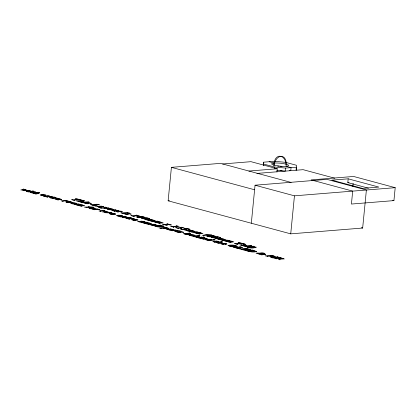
<?xml version="1.0" encoding="UTF-8"?>
<svg xmlns="http://www.w3.org/2000/svg" width="416" height="416" viewBox="0 0 416 416"><rect width="100%" height="100%" fill="white"/><g stroke="black" fill="none" stroke-linecap="round" stroke-linejoin="round"><path stroke-width="0.62" d="M251.321 223.236L255.05 185.208L326.981 179.384L366.387 190.008L362.658 228.036L290.727 233.854L168.132 200.808L171.413 167.346L220.454 163.374L291.138 182.432M263.416 165.22L263.718 162.178L274.617 161.294L285.537 162.328L296.483 165.277L296.208 170.238L296.187 168.319M263.619 165.308L263.718 162.178M273.853 165.495L274.092 163.062A8.533 6.058 85.4 0 1 280.93 156.322A8.533 5.829 -74.9 0 1 286.109 164.2M274.565 168.262L274.685 167.045L263.739 164.091M276.936 171.969L277.254 168.756L250.983 161.673L222.643 163.966M296.509 167.196L285.61 168.08L285.308 171.122L276.957 170.326M290.727 233.854L294.455 195.832L395.2 187.678L393.931 200.606L351.426 204.048L352.695 191.116L311.1 179.904L353.605 176.462L395.2 187.678M368.446 188.188L347.807 182.624L348.182 178.823L378.83 187.086L362.482 188.406L331.833 180.144L348.182 178.823M352.836 186.441L353.137 183.399M42.125 194.922L41.111 195.12L43.087 195.754C35.906 194.662 44.273 194.132 46.238 195.218A1.898 0.328 5.6 0 1 46.327 195.468L44.985 195.66L42.214 194.912M118.477 215.504L117.463 215.701L119.439 216.336C112.258 215.244 120.624 214.718 122.585 215.8A1.898 0.328 5.6 0 1 122.673 216.05L121.337 216.242L118.565 215.493M190.736 234.983L189.722 235.18L191.698 235.815C184.522 234.723 192.884 234.198 194.849 235.279A1.898 0.328 5.6 0 1 194.938 235.529L193.596 235.721L190.824 234.972M222.648 243.584L221.634 243.781L223.61 244.416C216.429 243.324 224.796 242.798 226.756 243.88A1.898 0.328 5.6 0 1 226.845 244.13L225.503 244.322L222.732 243.578M248.914 171.049L277.254 168.756M256.953 173.415L303.113 169.676L334.828 178.23M347.807 182.624L349.019 182.525M168.132 200.808L169.421 200.704M102.788 208.135L109.788 208.348L108.113 207.896L108.482 208.114L104.156 208.052L106.075 207.47L107.13 207.636L104.822 207.085L105.165 207.22C104.229 208.073 99.934 208.296 99.819 207.605L98.623 207.62L101.821 208.114M274.685 167.045L285.61 168.08M280.166 170.362L282.095 170.544M269.168 161.736L274.092 163.062M289.531 170.347L290.758 170.68L291.06 167.638L286.135 166.306A8.533 6.058 85.4 0 0 280.93 156.322A8.533 5.829 -74.9 0 0 274.118 165.173A8.533 1.482 5.6 0 0 288.324 165.849A8.533 1.482 5.6 0 0 277.893 163.036A8.533 1.482 5.6 0 0 274.118 165.173M392.688 200.268L393.931 200.606M255.05 185.208L294.455 195.832M171.413 167.346L254.602 189.774M361.405 227.698L362.658 228.036M277.597 166.078A8.533 1.482 5.6 0 1 279.24 166.187M280.348 166.291A8.533 1.482 5.6 0 1 281.996 166.494M168.932 228.368C166.4 229.632 163.332 227.822 160.644 228.244L161.314 228.462L158.943 227.9L165.568 227.386L168.932 228.368M137.145 217.069C143.842 218.686 147.233 215.493 137.145 217.069M142.059 218.395C148.751 220.007 152.142 216.814 142.059 218.395M228.94 245.7C237.988 248.659 239.538 244.062 228.94 245.7M275.179 256.428C272.719 257.52 269.776 255.538 267.181 256.214L268.076 256.5L265.112 255.793L271.903 255.512L271.45 255.258L275.179 256.428M215.192 236.22L213.273 236.491L207.241 235.934L210.548 236.829L209.81 236.886L205.873 235.825L214.245 236.07L211.125 235.477L212.358 235.378L215.192 236.22M186.805 229.533L183.893 229.752L180.268 228.883L181.875 228.847L181.194 228.977C182.541 229.892 188.952 229.819 183.544 228.675L186.722 228.42L189.982 229.299L186.425 228.592L184.382 228.758L186.805 229.533M189.467 234.047L186.618 234.343L184.252 233.86L187.808 233.568L189.467 234.047M217.625 237.843L214.713 238.061L211.089 237.193L212.696 237.156L212.014 237.286C213.361 238.202 219.773 238.129 214.365 236.985L217.542 236.725L220.802 237.604L217.246 236.902L215.202 237.068L217.625 237.843M61.578 199.42L57.97 199.836L58.198 200.013L54.844 199.025L60.679 199.28L58.282 198.827L59.259 198.749L61.578 199.42M103.672 206.773L100.069 207.189L100.298 207.366L96.944 206.378L102.773 206.627L100.376 206.18L101.358 206.102L103.672 206.773M137.925 220.002L134.321 220.418L134.55 220.594L131.196 219.606L137.025 219.861L134.628 219.409L135.611 219.331L137.925 220.002M156.198 224.931L152.594 225.342L152.823 225.524L149.469 224.536L155.298 224.786L152.901 224.338L153.884 224.26L156.198 224.931M173.378 229.559L169.775 229.975L169.998 230.152L168.766 229.819L169.12 229.757C159.323 227.672 179.993 230.667 170.082 228.966L173.378 229.559M246.594 245.3L242.991 245.716L243.214 245.892L239.866 244.904L245.695 245.154L243.298 244.707L244.275 244.629L246.594 245.3M206.596 239.72L208.25 240.261L211.796 239.97L209.466 239.491L206.596 239.72M203.362 235.451L203.445 235.763L203.044 235.794L202.66 235.305L206.076 234.686L211.91 235.076L207.043 234.926L203.362 235.451M260.218 253.105L256.006 253.12L262.137 254.992L261.617 254.374L265.704 254.602L263.515 254.01L263.812 254.228L261.586 254.233L261.399 253.542C268.845 254.722 263.167 252.158 260.218 253.105M167.918 228.238L165.012 228.535L162.75 228.072L166.338 227.781L167.918 228.238M283.27 258.7L281.154 258.872L278.767 258.341L281.502 258.118L283.27 258.7M255.648 247.14L251.924 247.801L247.042 247.655L252.886 248.04L256.298 247.426L255.908 246.938L255.648 247.14M71.219 202.134C64.376 203.346 65.463 200.611 71.219 202.134M76.128 203.46C69.285 204.667 70.372 201.937 76.128 203.46M94.401 208.385C87.558 209.596 88.644 206.861 94.401 208.385M112.502 209.264C105.659 210.475 106.746 207.74 112.502 209.264M114.858 213.897C108.009 215.108 109.096 212.373 114.858 213.897M256.578 251.524C253.068 252.808 248.929 251.41 245.414 250.484L252.262 250.219L251.815 249.964L256.578 251.524M255.377 251.316L252.008 251.737L247.608 250.916L253.136 250.468L255.377 251.316M274.144 256.251L272.184 256.464L269.74 256.012L272.771 255.762L274.144 256.251M144.544 217.178L140.239 217.714L136.365 216.954L140.655 216.424L144.544 217.178M149.458 218.504L145.153 219.034L141.274 218.275L145.564 217.75L149.458 218.504M45.568 195.198L44.533 195.406L42.604 194.886L45.568 195.198M121.914 215.779L120.884 215.987L118.955 215.467L121.914 215.779M194.178 235.264L193.144 235.466L191.214 234.946L194.178 235.264M226.086 243.864L225.051 244.067L223.127 243.547L226.086 243.864M228.103 245.393C230.173 247.13 234.567 247.083 237.463 246.522C235.388 244.795 231 244.816 228.103 245.393M82.092 204.937L84.77 205.676L81.115 206.076L81.359 206.258L79.316 205.707C87.448 206.019 81.718 204.443 78.447 205.353L79.004 205.546L76.648 204.989C84.011 205.364 80.106 203.757 75.785 204.636L76.341 204.828L74.084 204.298L78.806 204.116L78.572 203.934L82.092 204.937M149.172 223.023L151.85 223.761L148.2 224.156L148.444 224.344L146.396 223.792C154.534 224.104 148.798 222.529 145.527 223.439L146.084 223.631L143.733 223.07C151.091 223.444 147.186 221.842 142.865 222.721L143.421 222.914L141.164 222.378L145.891 222.196L145.652 222.014L149.172 223.023M152.833 220.012L155.511 220.75L151.856 221.146L152.105 221.333L150.056 220.776C158.194 221.094 152.459 219.513 149.188 220.428L149.744 220.62L147.389 220.059C154.752 220.433 150.847 218.826 146.526 219.71L147.082 219.903L144.825 219.367L149.547 219.185L149.313 219.003L152.833 220.012M160.472 222.071L163.15 222.81L159.494 223.205L159.739 223.387L157.695 222.836C165.828 223.153 160.098 221.572 156.827 222.487L157.383 222.68L155.028 222.118C162.391 222.492 158.486 220.886 154.164 221.77L154.721 221.962L152.464 221.426L157.186 221.244L156.952 221.062L160.472 222.071M192.655 230.75L195.338 231.488L191.682 231.884L191.927 232.066L189.878 231.514C198.016 231.826 192.286 230.251 189.01 231.161L189.566 231.353L187.216 230.797C194.574 231.171 190.674 229.564 186.352 230.443L186.909 230.636L184.652 230.105L189.374 229.923L189.134 229.741L192.655 230.75M200.294 232.804L202.972 233.542L199.321 233.943L199.566 234.125L197.517 233.574C205.655 233.886 199.919 232.31 196.648 233.22L197.205 233.412L194.854 232.856C202.212 233.23 198.307 231.624 193.986 232.502L194.542 232.695L192.286 232.164L197.012 231.982L196.773 231.8L200.294 232.804M223.475 239.054L226.158 239.793L222.503 240.193L222.747 240.375L220.698 239.824C228.836 240.136 223.106 238.56 219.83 239.47L220.386 239.663L218.036 239.106C225.394 239.481 221.489 237.874 217.173 238.753L217.729 238.945L215.467 238.415L220.194 238.228L219.955 238.051L223.475 239.054M231.114 241.114L233.792 241.852L230.142 242.252L230.386 242.434L228.337 241.883C236.475 242.195 230.74 240.62 227.469 241.53L228.025 241.722L225.675 241.16C233.033 241.54 229.128 239.933 224.806 240.812L225.363 241.004L223.106 240.469L227.833 240.287L227.594 240.11L231.114 241.114M261.425 253.224C263.562 254.405 265.85 252.892 261.425 253.224M72.088 202.348L69.124 202.67A2.309 0.4 5.6 0 1 67.46 202.493C61.828 201.23 71.219 201.068 72.088 202.348M76.996 203.674L74.032 203.991A2.309 0.4 5.6 0 1 72.368 203.814C66.737 202.556 76.128 202.389 76.996 203.674M95.269 208.598L92.305 208.92A2.309 0.4 5.6 0 1 90.641 208.744C85.01 207.48 94.401 207.319 95.269 208.598M113.37 209.482L110.406 209.799A2.309 0.4 5.6 0 1 108.742 209.622C103.111 208.364 112.502 208.198 113.37 209.482M115.726 214.115L112.762 214.432A2.309 0.4 5.6 0 1 111.093 214.256C105.461 212.992 114.852 212.831 115.726 214.115M32.458 191.058L33.873 191.24L32.458 191.058M87.641 201.937L89.055 202.119L87.641 201.937M203.159 237.073L204.573 237.255L203.159 237.073M190.507 234.26L186.94 234.53L183.3 233.657L189.519 233.152L189.192 232.95L190.648 233.34L188.068 233.537L190.507 234.26M48.006 195.811L47.398 196.316L43.155 195.957L44.772 196.394L44.47 196.201L47.289 196.404L46.738 196.81L45.812 196.674L47.856 197.226L47.642 197.059L48.386 196.477L52.12 196.804L48.485 196.394L48.906 196.056L49.852 196.191L47.59 195.655L48.006 195.811M124.358 216.393L123.744 216.897L119.501 216.538L121.124 216.975L120.822 216.783L123.635 216.986L123.089 217.391L122.164 217.256L124.207 217.807L123.994 217.641L124.738 217.058L128.471 217.386L124.836 216.975L125.258 216.637L126.199 216.772L123.942 216.242L124.358 216.393M167.289 223.969L166.681 224.474L162.438 224.115L164.055 224.552L163.753 224.359L166.572 224.557L166.02 224.968L165.095 224.832L167.138 225.384L166.925 225.217L167.669 224.635L171.402 224.957L167.768 224.552L168.189 224.214L169.135 224.349L166.878 223.813L167.289 223.969M280.54 258.918L279.724 259.594L280.036 259.813L278.496 259.402L279.495 258.684L278.34 258.372L275.912 258.57L276.505 258.861L273.842 258.149L280.634 257.863L280.186 257.613L284.357 258.96L280.54 258.918M88.228 202.966C90.412 204.407 85.192 203.616 84.339 203.018L85.441 202.93L85.878 203.377L87.599 203.564L87.916 203.476L87.012 202.894L88.509 202.758L91.395 203.403L88.228 202.966M128.045 213.699C130.229 215.14 125.008 214.349 124.155 213.751L125.258 213.663L125.694 214.11L127.416 214.297L127.733 214.209L126.823 213.626L128.32 213.491L131.212 214.136L128.045 213.699M141.57 221.343C143.754 222.784 138.533 221.993 137.68 221.395L138.783 221.307L139.22 221.754L140.941 221.941L141.258 221.853L140.348 221.27L141.846 221.135L144.737 221.78L141.57 221.343M180.565 231.858C182.749 233.298 177.528 232.502 176.675 231.904L177.778 231.816L178.214 232.268L179.936 232.456L180.253 232.367L179.343 231.78L180.846 231.644L183.732 232.289L180.565 231.858M205.639 239.481L205.936 239.86L209.014 240.672L208.796 240.495L215.244 239.97L213.476 239.569L214.115 239.782C211.302 240.193 208.499 238.586 205.639 239.481M38.423 193.336L34.18 193.539L36.124 194.064L35.911 193.887L39.354 193.586L36.998 192.852L39.692 192.644L38.225 192.249L38.563 192.457L31.538 192.826L33.514 193.362L33.238 193.17L36.816 192.878L38.423 193.336M83.242 201.422L78.998 201.625L80.938 202.145L80.73 201.973L84.172 201.666L81.812 200.938L84.505 200.73L83.039 200.335L83.382 200.543L76.357 200.912L78.333 201.443L78.057 201.25L81.635 200.964L83.242 201.422M198.76 236.558L194.516 236.761L196.456 237.286L196.248 237.11L199.69 236.808L197.33 236.075L200.023 235.867L198.557 235.472L198.9 235.68L191.875 236.049L193.851 236.584L193.575 236.392L197.153 236.101L198.76 236.558M221.4 242.663L217.157 242.866L219.097 243.386L218.889 243.214L222.331 242.908L219.97 242.18L222.664 241.972L221.198 241.576L221.541 241.784L214.516 242.154L216.492 242.684L216.216 242.492L219.794 242.206L221.4 242.663M112.72 210.392L114.239 210.912L117.785 210.621L117.437 210.413L118.908 210.808L114.754 211.146L114.993 211.328L111.478 210.298L115.107 209.903L114.868 209.721L116.241 210.09L112.72 210.392M30.888 192.384L31.762 192.722L29.702 192.27L33.389 191.896L33.01 191.719L35.599 191.994L34.585 192.078L35.615 192.353L30.888 192.384M50.248 197.605L51.126 197.938L49.067 197.491L52.749 197.111L52.374 196.934L54.964 197.21L53.945 197.293L54.974 197.574L50.248 197.605M100.147 211.058L101.02 211.39L98.966 210.943L102.648 210.564L102.274 210.387L104.858 210.662L103.844 210.746L104.874 211.021L100.147 211.058M117.432 211.718L118.31 212.051L116.251 211.604L119.933 211.224L119.558 211.047L122.148 211.323L121.129 211.406L122.158 211.687L117.432 211.718M126.599 218.187L127.473 218.52L125.419 218.072L129.1 217.693L128.726 217.516L131.31 217.792L130.296 217.875L131.326 218.156L126.599 218.187M175.677 231.421L176.556 231.754L174.496 231.301L178.178 230.927L177.804 230.75L180.393 231.026L179.374 231.109L180.404 231.384L175.677 231.421M213.86 241.712L214.739 242.044L212.68 241.597L216.362 241.218L215.987 241.041L218.577 241.316L217.558 241.4L218.592 241.68L213.86 241.712M206.362 238.618L202.134 238.815L204.079 239.34L203.866 239.164L207.501 238.768L204.027 237.754L204.235 237.926L199.54 238.118L201.49 238.638L201.214 238.451L204.786 238.16L206.362 238.618M57.325 198.406L57.075 198.52L58.495 198.479L55.39 197.683L55.624 197.865L50.903 198.047L53.04 198.624L52.603 198.39L55.952 198.115L57.325 198.406M67.408 201.12L67.158 201.24L68.578 201.198L65.473 200.403L65.707 200.585L60.986 200.767L63.123 201.344L62.686 201.105L66.035 200.834L67.408 201.12M98.769 209.576L98.519 209.695L99.939 209.654L96.834 208.858L97.068 209.035L92.347 209.217L94.484 209.794L94.047 209.56L97.396 209.29L98.769 209.576M133.671 218.988L133.427 219.102L134.846 219.06L131.737 218.265L131.976 218.447L127.249 218.629L129.392 219.206L128.95 218.972L132.304 218.696L133.671 218.988M176.753 230.599L176.509 230.719L177.923 230.672L174.819 229.876L175.058 230.058L170.331 230.24L172.468 230.818L172.032 230.584L175.386 230.313L176.753 230.599M56.061 199.124L57.533 199.592L59.129 199.462L56.061 199.124M98.16 206.471L99.632 206.944L101.228 206.814L98.16 206.471M132.413 219.705L133.884 220.173L135.481 220.043L132.413 219.705M150.686 224.63L152.157 225.098L153.754 224.973L150.686 224.63M167.861 229.263L169.338 229.731L170.929 229.601L167.861 229.263M241.077 244.998L242.554 245.471L244.145 245.341L241.077 244.998M25.215 190.117L23.364 190.658L30.332 190.928L28.616 190.466L29.021 190.694L24.939 190.663L26.801 190.133L26.395 190.024L22.381 189.966L24.346 189.436L25.433 189.608L23.291 189.03L23.488 189.202L20.8 189.966L25.215 190.117M107.021 212.17L105.17 212.711L112.138 212.982L110.422 212.519L110.828 212.748L106.746 212.716L108.607 212.186L108.202 212.077L104.187 212.02L106.153 211.489L107.245 211.661L105.097 211.084L105.3 211.255L102.606 212.02L107.021 212.17M93.189 207.204L92.82 207.308L94.032 207.293L88.592 206.695L89.133 206.924L84.38 207.074L86.819 207.73L86.216 207.438L93.189 207.204M257.442 253.224L257.228 253.266A1.669 0.291 5.6 0 0 257.145 253.458L260.38 254.15L260.172 253.328L257.442 253.224M245.939 249.558L245.315 249.662L247.588 249.584L244.634 249.054L247.135 248.851L249.673 249.558L248.789 249.683L249.106 249.772L250.64 249.647L245.814 248.347L246.262 248.602L239.413 248.867L244.551 250.25L246.329 250.136L241.592 249.304L244.202 249.09L245.939 249.558M81.437 200.216L80.569 200.33L82.399 200.294L76.742 198.77L75.239 198.895L78.686 199.441L73.076 199.893L71.672 199.649L74.641 200.45L74.001 200.143L79.602 199.69L81.437 200.216M244.27 244.109L243.402 244.223L245.232 244.192L239.574 242.668L238.072 242.788L241.519 243.334L235.908 243.786L234.504 243.542L237.474 244.343L236.834 244.036L242.434 243.584L244.27 244.109M26.307 191.344L28.428 191.989L27.992 191.755L32.141 191.417L30.711 191.032L31.013 191.23L26.307 191.344M81.489 202.218L83.611 202.868L83.174 202.634L87.329 202.296L85.894 201.911L86.195 202.108L81.489 202.218M90.61 204.667L95.394 206.045L97.318 205.92L95.378 205.863L92.518 205.124L98.129 204.667L99.502 204.906L96.756 204.168L97.209 204.422L90.61 204.667M120.952 212.846L123.266 213.559L122.824 213.304L129.667 213.039L127.098 212.347L127.546 212.597L120.952 212.846M131.004 215.556L134.207 216.507L133.276 216.122L139.35 215.628L136.167 215.145L137.675 215.478L132.454 215.899L131.004 215.556M153.369 225.592L155.485 226.242L155.048 226.008L161.502 225.482L159.936 225.061L160.373 225.295L153.369 225.592M156.094 226.33L158.215 226.975L157.778 226.741L164.226 226.221L162.666 225.8L163.103 226.028L156.094 226.33M170.83 226.288L174.034 227.24L173.103 226.855L179.176 226.366L175.989 225.878L177.502 226.21L172.276 226.637L170.83 226.288M175.739 227.614L178.942 228.566L178.012 228.181L184.085 227.687L180.903 227.204L182.411 227.536L177.185 227.958L175.739 227.614M197.007 237.359L199.129 238.004L198.692 237.77L202.847 237.432L201.412 237.047L201.713 237.245L197.007 237.359M243.76 245.965L245.882 246.61L245.445 246.376L251.893 245.856L250.333 245.43L250.77 245.664L243.76 245.965M233.667 247.229L238.456 248.607L240.38 248.482L238.441 248.425L235.576 247.686L241.192 247.234L242.559 247.468L239.819 246.73L240.266 246.984L233.667 247.229M246.49 246.698L248.612 247.348L248.175 247.109L254.623 246.589L253.058 246.168L253.495 246.402L246.49 246.698M270.837 257.249L273.156 257.962L272.709 257.707L279.557 257.442L276.988 256.75L277.436 257L270.837 257.249"/></g></svg>
